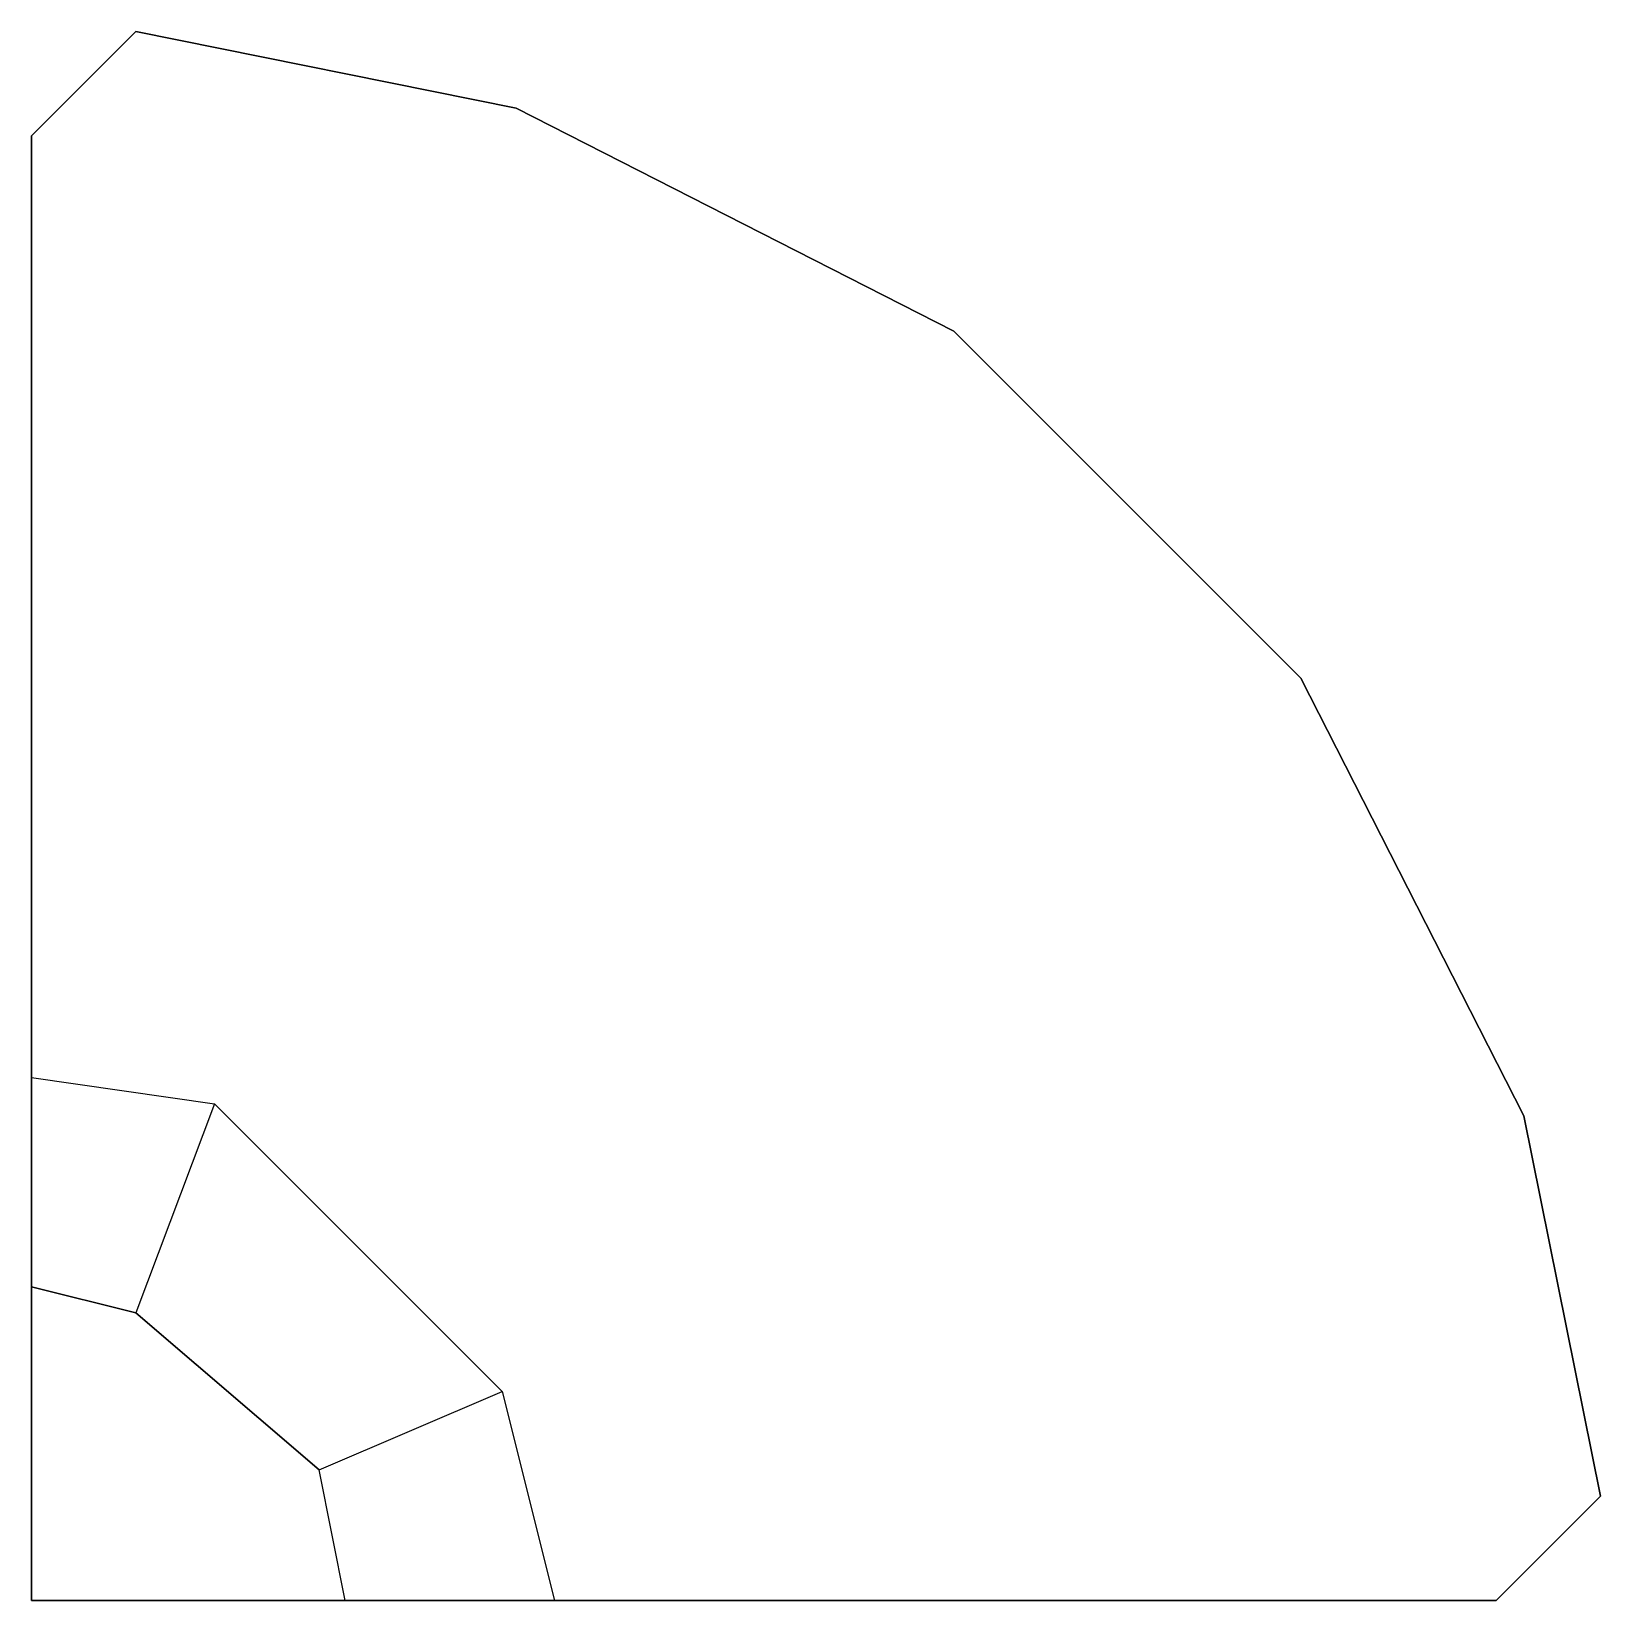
# Model space of a CAD drawing. Extents: x 0 to 0.762, y 0 to 0.762.
import ezdxf

# ---------------------------------------------------------------- set-up
doc = ezdxf.new("R2010")
doc.units = 0
doc.header["$LTSCALE"] = 2
doc.layers.get('0').update_dxf_attribs({"linetype": 'CONTINUOUS'})

msp = doc.modelspace()

# ---------------------------------------------------------------- linework, layer by layer
at = {"color": 0, "linetype": 'BYBLOCK'}
for points, invisible_edges in [([(0.0508, 0.762), (0, 0), (0, 0), (0, 0.7112)], 1), ([(0.0508, 0.762, 0.4572), (0, 0, 0.4572), (0, 0, 0.4572), (0, 0.7112, 0.4572)], 1), ([(0, 0, 0.4572), (0, 0.7112, 0.4572), (0.0508, 0.762, 0.4572), (0.23547, 0.72471, 0.4572)], 8), ([(0, 0, 0.4572), (0.23547, 0.72471, 0.4572), (0.44789, 0.61647, 0.4572), (0, 0, 0.4572)], 5), ([(0, 0, 0.4572), (0.44789, 0.61647, 0.4572), (0.61647, 0.44789, 0.4572), (0, 0, 0.4572)], 5), ([(0, 0, 0.4572), (0.61647, 0.44789, 0.4572), (0.72471, 0.23547, 0.4572), (0, 0, 0.4572)], 5), ([(0, 0, 0.4572), (0.7112, 0, 0.4572), (0.762, 0.0508, 0.4572), (0.72471, 0.23547, 0.4572)], 8), ([(0, 0, 0.762), (0, 0.1524, 0.762), (0.0508, 0.1397, 0.762), (0, 0, 0.762)], 4), ([(0, 0, 0.762), (0.1397, 0.0635, 0.762), (0.0508, 0.1397, 0.762), (0, 0, 0.762)], 5), ([(0, 0, 0.762), (0.1524, 0, 0.762), (0.1397, 0.0635, 0.762), (0, 0, 0.762)], 4)]:
    msp.add_3dface(points, dxfattribs=dict(at, invisible_edges=invisible_edges))
for points in [[(0.0508, 0.762), (0.0508, 0.762, 0.4572), (0, 0.7112, 0.4572), (0, 0.7112)], [(0.0508, 0.762, 0.4572), (0.0508, 0.762), (0, 0.7112), (0, 0.7112, 0.4572)], [(0.23547, 0.72471), (0.23547, 0.72471, 0.4572), (0.0508, 0.762, 0.4572), (0.0508, 0.762)], [(0.44789, 0.61647, 0.4572), (0.44789, 0.61647), (0.23547, 0.72471), (0.23547, 0.72471, 0.4572)], [(0, 0, 0.4572), (0, 0.7112, 0.4572), (0, 0.7112), (0, 0)], [(0.61647, 0.44789), (0.61647, 0.44789, 0.4572), (0.44789, 0.61647, 0.4572), (0.44789, 0.61647)], [(0.72471, 0.23547, 0.4572), (0.72471, 0.23547), (0.61647, 0.44789), (0.61647, 0.44789, 0.4572)], [(0.0889, 0.2413, 0.4572), (0.0508, 0.1397, 0.762), (0, 0.1524, 0.762), (0, 0.254, 0.4572)], [(0, 0.1524, 0.762), (0, 0.254, 0.4572), (0, 0, 0.4572), (0, 0, 0.762)], [(0.1397, 0.0635, 0.762), (0.2286, 0.1016, 0.4572), (0.0889, 0.2413, 0.4572), (0.0508, 0.1397, 0.762)], [(0.762, 0.0508), (0.762, 0.0508, 0.4572), (0.72471, 0.23547, 0.4572), (0.72471, 0.23547)], [(0.254, 0, 0.4572), (0.1524, 0, 0.762), (0.1397, 0.0635, 0.762), (0.2286, 0.1016, 0.4572)], [(0.7112, 0), (0.7112, 0, 0.4572), (0.762, 0.0508, 0.4572), (0.762, 0.0508)], [(0.7112, 0, 0.4572), (0.7112, 0), (0.762, 0.0508), (0.762, 0.0508, 0.4572)], [(0.7112, 0, 0.4572), (0.7112, 0), (0, 0), (0, 0, 0.4572)], [(0, 0, 0.762), (0, 0, 0.4572), (0.254, 0, 0.4572), (0.1524, 0, 0.762)]]:
    msp.add_3dface(points, dxfattribs=at)

doc.saveas('drawing.dxf')
